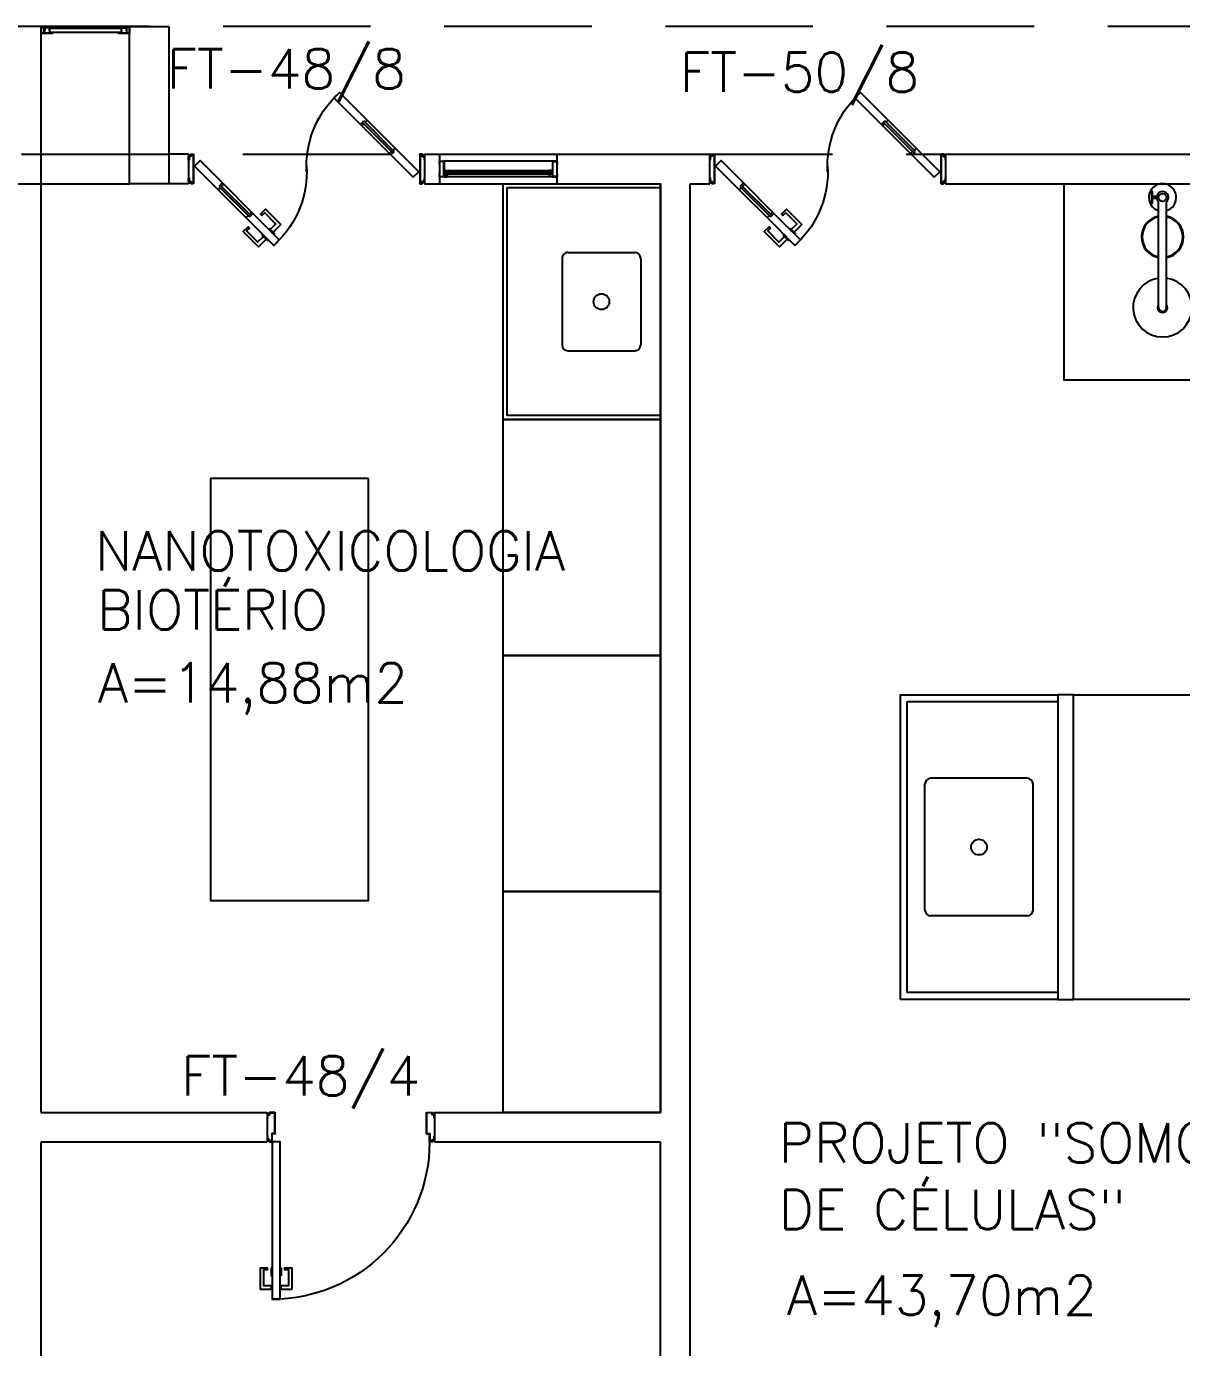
# Model space of a CAD drawing. Header units: millimetres. Extents: x 2128 to 2646, y 1972 to 2207.
# Drawn here: x 2346.74 to 2352.61, y 2102.32 to 2109.04 of the extents above; entities that cross this region are included whole.
import ezdxf

# ---------------------------------------------------------------- set-up
doc = ezdxf.new("R2010")
doc.units = ezdxf.units.MM
doc.linetypes.add('HIDDEN', pattern=[0.375, 0.25, -0.125])
for name, color, linetype in [('A-WC', 2, 'Continuous'), ('AR-ALV', 2, 'Continuous'), ('AR-BANCADAS', 1, 'Continuous'), ('AR-CHUVEIRO', 1, 'Continuous'), ('AR-ESQ', 1, 'Continuous'), ('AR-ESTC', 3, 'Continuous'), ('AR-LAY-OUT-EQUIPAMENTOS', 1, 'Continuous'), ('AR-PEITORIL', 1, 'Continuous'), ('AR-PORTA', 1, 'Continuous'), ('AR-PROJ', 1, 'HIDDEN'), ('BC- VISTA', 1, 'Continuous'), ('BC-CORTE', 14, 'Continuous'), ('BC-CUBA', 1, 'Continuous'), ('COZ1', 1, 'Continuous'), ('DT-ESQ-BAGUETE-C', 1, 'Continuous'), ('DT-ESQ-BAGUETE-V', 1, 'Continuous'), ('DT-ESQ-CHAPA DOBRADA-V', 1, 'Continuous'), ('DT-ESQ-MARCO-V', 1, 'Continuous'), ('DT-ESQ-PERFIL CADEIRA-C', 2, 'Continuous'), ('DT-ESQ-PERFIL CADEIRA-V', 2, 'Continuous'), ('DT-ESQ-PERFIL U-C', 2, 'Continuous'), ('DT-ESQ-VENEZIANA-C', 1, 'Continuous'), ('DT-ESQ-VENEZIANA-V', 1, 'Continuous'), ('DT-ESQ-VIDRO-C', 2, 'Continuous'), ('DT-TXTMOD', 1, 'Continuous'), ('ENDEREÇO', 2, 'Continuous'), ('maçaneta', 1, 'Continuous'), ('mov', 1, 'Continuous'), ('PM-PERFIL U-C', 2, 'Continuous'), ('PM-VIDRO', 2, 'Continuous'), ('pm1', 2, 'Continuous'), ('pm2', 2, 'Continuous'), ('TEXTO', 2, 'Continuous'), ('Área', 2, 'Continuous')]:
    doc.layers.add(name, color=color, linetype=linetype)
doc.styles.add('S10', font='simplex.shx', dxfattribs={"height": 0.1})
doc.styles.add('UNB-100', font='simplex.shx', dxfattribs={"height": 0.2})
doc.styles.add('UNB1-100', font='simplex.shx', dxfattribs={"height": 0.2})

# ---------------------------------------------------------------- blocks, each defined once
blk = doc.blocks.new('BOX')
at = {"color": 1}
for p, q in [((-0.057, -0.1399), (-0.057, -0.1999)), ((-0.053, -0.1399), (-0.053, -0.1999)), ((-0.03, -0.1649), (-0.053, -0.1649)), ((-0.03, -0.1749), (-0.053, -0.1749)), ((-0.02, -0.7299), (-0.02, -0.1922)), ((0.02, -0.7299), (0.02, -0.1922))]:
    blk.add_line(p, q, dxfattribs=at)
blk.add_circle((0, -0.1699), 0.02, dxfattribs=at)
for centre, radius, start, end in [((0, -0.1699), 0.0699, 286.63481, 253.36519), ((-0.055, -0.1399), 0.002, 0, 180), ((-0.055, -0.1999), 0.002, 180, 0), ((0, -0.1699), 0.03, 311.81031, 228.18969), ((0, -0.3708), 0.1072, 100.75318, 259.24682), ((0, -0.3708), 0.1072, 280.75318, 79.24682), ((0, -0.3708), 0.1032, 100.75318, 259.24682), ((0, -0.3708), 0.1032, 280.75318, 79.24682), ((0, -0.7299), 0.15, 97.66226, 82.33774), ((0, -0.7299), 0.025, 143.1301, 36.8699), ((0, -0.7299), 0.02, 180, 0)]:
    blk.add_arc(centre, radius, start, end, dxfattribs=at)
blk = doc.blocks.new('chuvemerg-p')
at = {"layer": 'A-WC', "xscale": 4.000000000000012, "yscale": 4.000000000000012, "zscale": 4.000000000000012, "rotation": 315.0000000000003}
blk.add_blockref('BOX', (0, 0), dxfattribs=at)
blk = doc.blocks.new('chuveiro-emerg')
at = {"layer": 'AR-LAY-OUT-EQUIPAMENTOS'}
blk.add_lwpolyline([(0, 0.5), (1, 0.5), (1, -0.5), (0, -0.5)], close=True, dxfattribs=at)
at = {"layer": 'AR-LAY-OUT-EQUIPAMENTOS', "xscale": 0.250000000000002, "yscale": 0.250000000000002, "zscale": 0.250000000000002, "rotation": 135}
blk.add_blockref('chuvemerg-p', (-0.1, 0), dxfattribs=at)
blk = doc.blocks.new('BCP24')
at = {"layer": 'BC- VISTA'}
blk.add_lwpolyline([(1.55, 0), (1.55, -1.65), (0, -1.65), (0, 0)], close=True, dxfattribs=at)
blk = doc.blocks.new('BCP22')
at = {"layer": 'BC- VISTA'}
for p, q in [((0.035, 0.845), (1.515, 0.845)), ((0.035, 0.08), (0.035, 0.845)), ((1.515, 0.845), (1.515, 0.08))]:
    blk.add_line(p, q, dxfattribs=at)
blk.add_lwpolyline([(0, 0.88), (1.55, 0.88), (1.55, 0.08), (0, 0.08)], close=True, dxfattribs=at)
at = {"layer": 'BC-CORTE'}
blk.add_lwpolyline([(1.55, 0), (1.55, 0.08), (0, 0.08), (0, 0)], close=True, dxfattribs=at)
at = {"layer": 'BC-CUBA'}
for p, q in [((0.455, 0.7555), (1.095, 0.7555)), ((0.425, 0.2355), (0.425, 0.7255)), ((1.125, 0.2355), (1.125, 0.7255)), ((0.455, 0.2055), (1.095, 0.2055))]:
    blk.add_line(p, q, dxfattribs=at)
blk.add_circle((0.775, 0.4805), 0.04, dxfattribs=at)
for centre, start, end in [((0.455, 0.7255), 90, 180), ((1.095, 0.7255), 0, 90), ((0.455, 0.2355), 180, 270), ((1.095, 0.2355), 270, 360)]:
    blk.add_arc(centre, 0.03, start, end, dxfattribs=at)
blk = doc.blocks.new('CUBAbnc-01P')
at = {"layer": 'COZ1'}
for p, q in [((-0.25, -0.4705), (-0.25, -0.1305)), ((-0.22, -0.1005), (0.22, -0.1005)), ((0.25, -0.4705), (0.25, -0.1305)), ((-0.22, -0.5005), (0.22, -0.5005))]:
    blk.add_line(p, q, dxfattribs=at)
blk.add_circle((0, -0.3005), 0.04, dxfattribs=at)
for centre, start, end in [((-0.22, -0.1305), 90, 180), ((0.22, -0.1305), 0, 90), ((-0.22, -0.4705), 180, 270), ((0.22, -0.4705), 270, 0)]:
    blk.add_arc(centre, 0.03, start, end, dxfattribs=at)
blk = doc.blocks.new('BCP01')
at = {"layer": 'BC- VISTA'}
for p, q in [((0, -0.02), (0.78, -0.02)), ((0.78, -0.02), (0.78, -1.18)), ((0.78, -1.18), (0, -1.18))]:
    blk.add_line(p, q, dxfattribs=at)
blk.add_lwpolyline([(0.8, 0), (0.8, -1.2), (0, -1.2), (0, 0)], close=True, dxfattribs=at)
at = {"layer": 'BC-CUBA', "rotation": 90}
blk.add_blockref('CUBAbnc-01P', (0, -0.6), dxfattribs=at)
blk = doc.blocks.new('BCP11')
at = {"layer": 'BC- VISTA'}
blk.add_lwpolyline([(0.8, 0), (0.8, -1.2), (0, -1.2), (0, 0)], close=True, dxfattribs=at)
blk = doc.blocks.new('BCP09')
at = {"layer": 'BC- VISTA'}
blk.add_lwpolyline([(0.8, 0), (0.8, -1.125), (0, -1.125), (0, 0)], close=True, dxfattribs=at)
blk = doc.blocks.new('BCP21')
at = {"layer": 'BC- VISTA'}
blk.add_lwpolyline([(0.8, 0), (0.8, -2.15), (0, -2.15), (0, 0)], close=True, dxfattribs=at)
blk = doc.blocks.new('EF01-P')
at = {"layer": 'DT-ESQ-BAGUETE-C', "ltscale": 0.1}
for points in [[(0.0015, 0.035), (0.015, 0.035), (0.015, 0.0335), (0.0015, 0.0335), (0.0015, 0.005), (0.015, 0.005), (0.015, 0.0035), (0.0015, 0.0035, -0.414214), (0, 0.005), (0, 0.0335, -0.414214)], [(0.4485, 0.035), (0.435, 0.035), (0.435, 0.0335), (0.4485, 0.0335), (0.4485, 0.005), (0.435, 0.005), (0.435, 0.0035), (0.4485, 0.0035, 0.414214), (0.45, 0.005), (0.45, 0.0335, 0.414214)]]:
    blk.add_lwpolyline(points, format="xyb", close=True, dxfattribs=at)
at = {"layer": 'DT-ESQ-PERFIL CADEIRA-C', "ltscale": 0.1}
for points in [[(0.01, 0.0015), (0.01, 0.003), (0.0015, 0.003, 1), (0.0015, 0), (0.015, 0, 0.414214), (0.0165, 0.0015), (0.0165, 0.0335), (0.043, 0.0335)], [(0.043, 0.0065), (0.018, 0.0065), (0.018, 0.0165), (0.0165, 0.0165), (0.0165, 0.0065, 0.414214), (0.018, 0.005), (0.043, 0.005), (0.0565, 0.005, 1), (0.0565, 0.008), (0.043, 0.008), (0.043, 0.02), (0.043, 0.032), (0.0565, 0.032, 1), (0.0565, 0.035), (0.043, 0.035), (0.0165, 0.035, 0.414214), (0.015, 0.0335), (0.015, 0.0015), (0.0015, 0.0015)], [(0.0415, 0.02), (0.0415, 0.032, -0.414214), (0.043, 0.0335), (0.0565, 0.0335)], [(0.0415, 0.02), (0.0415, 0.008, 0.414214), (0.043, 0.0065), (0.0565, 0.0065)], [(0.407, 0.0065), (0.432, 0.0065), (0.432, 0.0165), (0.4335, 0.0165), (0.4335, 0.0065, -0.414214), (0.432, 0.005), (0.407, 0.005), (0.3935, 0.005, -1), (0.3935, 0.008), (0.407, 0.008), (0.407, 0.02), (0.407, 0.032), (0.3935, 0.032, -1), (0.3935, 0.035), (0.407, 0.035), (0.4335, 0.035, -0.414214), (0.435, 0.0335), (0.435, 0.0015), (0.4485, 0.0015)], [(0.4085, 0.02), (0.4085, 0.032, 0.414214), (0.407, 0.0335), (0.3935, 0.0335)], [(0.4085, 0.02), (0.4085, 0.008, -0.414214), (0.407, 0.0065), (0.3935, 0.0065)], [(0.44, 0.0015), (0.44, 0.003), (0.4485, 0.003, -1), (0.4485, 0), (0.435, 0, -0.414214), (0.4335, 0.0015), (0.4335, 0.0335), (0.407, 0.0335)]]:
    blk.add_lwpolyline(points, format="xyb", dxfattribs=at)
at = {"layer": 'DT-ESQ-PERFIL CADEIRA-V', "ltscale": 0.1}
blk.add_line((0.015, 0), (0.435, 0), dxfattribs=at)
at = {"layer": 'DT-ESQ-VENEZIANA-C', "ltscale": 0.1}
for p, q in [((0.043, 0.0105), (0.407, 0.0105)), ((0.043, 0.009), (0.407, 0.009))]:
    blk.add_line(p, q, dxfattribs=at)
at = {"layer": 'DT-ESQ-VENEZIANA-V', "ltscale": 0.1}
blk.add_line((0.043, 0.031), (0.407, 0.031), dxfattribs=at)
blk = doc.blocks.new('EF03A-P')
at = {"layer": 'DT-ESQ-BAGUETE-C', "ltscale": 0.1}
for points in [[(0.039, -0.05), (0.0255, -0.05), (0.0255, -0.0485), (0.039, -0.0485), (0.039, -0.0365), (0.0255, -0.0365), (0.0255, -0.035), (0.039, -0.035, -0.414214), (0.0405, -0.0365), (0.0405, -0.0485, -0.414214)], [(0.561, -0.05), (0.5745, -0.05), (0.5745, -0.0485), (0.561, -0.0485), (0.561, -0.0365), (0.5745, -0.0365), (0.5745, -0.035), (0.561, -0.035, 0.414214), (0.5595, -0.0365), (0.5595, -0.0485, 0.414214)]]:
    blk.add_lwpolyline(points, format="xyb", close=True, dxfattribs=at)
at = {"layer": 'DT-ESQ-BAGUETE-V', "ltscale": 0.1}
blk.add_line((0.561, -0.05), (0.039, -0.05), dxfattribs=at)
at = {"layer": 'DT-ESQ-CHAPA DOBRADA-V', "ltscale": 0.1}
blk.add_line((0.56, -0.067), (0.04, -0.067), dxfattribs=at)
at = {"layer": 'DT-ESQ-MARCO-V', "ltscale": 0.1}
for p, q in [((0.0235, -0.035), (0.5765, -0.035)), ((0.0235, -0.115), (0.5765, -0.115))]:
    blk.add_line(p, q, dxfattribs=at)
at = {"layer": 'DT-ESQ-PERFIL U-C', "ltscale": 0.1}
for points in [[(0.025, -0.0655), (0.025, -0.0655, 0.414214), (0.0235, -0.067), (0.0235, -0.1135), (0.0015, -0.1135), (0.0015, -0.1), (0, -0.1), (0, -0.1135, 0.414214), (0.0015, -0.115), (0.0235, -0.115, 0.414214), (0.025, -0.1135), (0.025, -0.067), (0.04, -0.067, 1), (0.04, -0.064), (0.025, -0.064), (0.025, -0.0365, 0.414214), (0.0235, -0.035), (0.0015, -0.035, 0.414214), (0, -0.0365), (0, -0.05), (0.0015, -0.05), (0.0015, -0.0365), (0.0235, -0.0365), (0.0235, -0.064, 0.414214), (0.025, -0.0655), (0.04, -0.0655)], [(0.575, -0.0655), (0.575, -0.0655, -0.414214), (0.5765, -0.067), (0.5765, -0.1135), (0.5985, -0.1135), (0.5985, -0.1), (0.6, -0.1), (0.6, -0.1135, -0.414214), (0.5985, -0.115), (0.5765, -0.115, -0.414214), (0.575, -0.1135), (0.575, -0.067), (0.56, -0.067, -1), (0.56, -0.064), (0.575, -0.064), (0.575, -0.0365, -0.414214), (0.5765, -0.035), (0.5985, -0.035, -0.414214), (0.6, -0.0365), (0.6, -0.05), (0.5985, -0.05), (0.5985, -0.0365), (0.5765, -0.0365), (0.5765, -0.064, -0.414214), (0.575, -0.0655), (0.56, -0.0655)]]:
    blk.add_lwpolyline(points, format="xyb", dxfattribs=at)
at = {"layer": 'DT-ESQ-VIDRO-C', "ltscale": 0.1}
blk.add_lwpolyline([(0.027, -0.062), (0.027, -0.052), (0.573, -0.052), (0.573, -0.062)], close=True, dxfattribs=at)
at = {"layer": 'DT-TXTMOD', "ltscale": 0.1, "style": 'S10', "flags": 3}
blk.add_attdef('EF03A', (0.05, 0), '', height=0.1, dxfattribs=at)
blk = doc.blocks.new('PM7B')
at = {"layer": 'maçaneta'}
for points in [[(0.7317, -0.2081), (0.7706, -0.247), (0.7848, -0.2329), (0.7576, -0.2056, -0.414214), (0.7576, -0.2035), (0.8131, -0.148), (0.8272, -0.1622), (0.8343, -0.1551), (0.8095, -0.1303)], [(0.806, -0.2824), (0.8449, -0.3213), (0.9227, -0.2435), (0.8979, -0.2187), (0.8908, -0.2258), (0.905, -0.2399), (0.8495, -0.2954, -0.414214), (0.8474, -0.2954), (0.8201, -0.2682)], [(0.8449, -0.3213), (0.806, -0.2824), (0.8201, -0.2682), (0.8474, -0.2954, 0.414214), (0.8495, -0.2954), (0.905, -0.2399), (0.8908, -0.2258), (0.8979, -0.2187), (0.9227, -0.2435)]]:
    blk.add_lwpolyline(points, format="xyb", close=True, dxfattribs=at)
for points in [[(0.7918, -0.2258), (0.7636, -0.2541), (0.7671, -0.2576), (0.7954, -0.2293)], [(0.7918, -0.2258), (0.7636, -0.2541), (0.7671, -0.2576), (0.7954, -0.2293)], [(0.8272, -0.2612), (0.7989, -0.2894), (0.7954, -0.2859), (0.8237, -0.2576)], [(0.8272, -0.2612), (0.7989, -0.2894), (0.7954, -0.2859), (0.8237, -0.2576)]]:
    blk.add_lwpolyline(points, close=True, dxfattribs=at)
at = {"layer": 'mov'}
for centre, start, end in [((0.0994, 0.0888), 356.80287, 46.39924), ((1.1006, 0.0612), 176.80287, 226.39924)]:
    blk.add_arc(centre, 0.5014, start, end, dxfattribs=at)
at = {"layer": 'PM-PERFIL U-C'}
for p, q in [((0, 0.12), (0, 0.1385)), ((0.0015, 0.14), (0.01, 0.14)), ((0.0105, 0.138), (0.002, 0.138)), ((0.002, 0.138), (0.002, 0.12)), ((0.01, 0.14), (0.01, 0.1485)), ((0.0115, 0.15), (0.0235, 0.15)), ((0.023, 0.148), (0.012, 0.148)), ((0.012, 0.148), (0.012, 0.1395)), ((0.023, 0.148), (0.023, 0.002)), ((0.025, 0.1485), (0.025, 0.0015)), ((1.175, 0.1485), (1.175, 0.0015)), ((1.1885, 0.15), (1.1765, 0.15)), ((1.177, 0.148), (1.188, 0.148)), ((1.177, 0.148), (1.177, 0.002)), ((1.188, 0.148), (1.188, 0.1395)), ((1.1895, 0.138), (1.198, 0.138)), ((1.19, 0.14), (1.19, 0.1485)), ((1.1985, 0.14), (1.19, 0.14)), ((1.198, 0.138), (1.198, 0.12)), ((1.2, 0.12), (1.2, 0.1385)), ((0.002, 0.12), (0, 0.12)), ((1.198, 0.12), (1.2, 0.12)), ((0, 0.0115), (0, 0.03)), ((0, 0.03), (0.002, 0.03)), ((0.01, 0.01), (0.0015, 0.01)), ((0.002, 0.03), (0.002, 0.012)), ((0.002, 0.012), (0.0105, 0.012)), ((0.01, 0.0015), (0.01, 0.01)), ((0.0235, 0), (0.0115, 0)), ((0.012, 0.0105), (0.012, 0.002)), ((0.012, 0.002), (0.023, 0.002)), ((1.1765, 0), (1.1885, 0)), ((1.188, 0.002), (1.177, 0.002)), ((1.188, 0.0105), (1.188, 0.002)), ((1.198, 0.012), (1.1895, 0.012)), ((1.19, 0.01), (1.1985, 0.01)), ((1.19, 0.0015), (1.19, 0.01)), ((1.198, 0.03), (1.198, 0.012)), ((1.2, 0.03), (1.198, 0.03)), ((1.2, 0.0115), (1.2, 0.03))]:
    blk.add_line(p, q, dxfattribs=at)
for centre, start, end in [((0.0015, 0.1385), 90, 180), ((0.0115, 0.1485), 90, 180), ((0.0105, 0.1395), 270, 0), ((0.0235, 0.1485), 0, 90), ((1.1765, 0.1485), 90, 180), ((1.1895, 0.1395), 180, 270), ((1.1885, 0.1485), 0, 90), ((1.1985, 0.1385), 0, 90), ((0.0015, 0.0115), 180, 270), ((0.0115, 0.0015), 180, 270), ((0.0105, 0.0105), 0, 90), ((0.0235, 0.0015), 269.93864, 0), ((1.1765, 0.0015), 180, 270.06136), ((1.1895, 0.0105), 90, 180), ((1.1885, 0.0015), 270, 0), ((1.1985, 0.0115), 270, 0)]:
    blk.add_arc(centre, 0.0015, start, end, dxfattribs=at)
at = {"layer": 'PM-VIDRO'}
for p, q in [((0.1607, 0.1707), (0.3021, 0.3122)), ((0.3092, 0.3051), (0.1677, 0.1637)), ((0.8908, -0.1551), (1.0323, -0.0137)), ((1.0393, -0.0207), (0.8979, -0.1622))]:
    blk.add_line(p, q, dxfattribs=at)
at = {"layer": 'pm1'}
for p, q in [((0.3021, 0.3122), (0.2915, 0.3228)), ((0.3021, 0.3122), (0.3092, 0.3192)), ((0.3268, 0.3016), (0.3092, 0.3192)), ((0.3162, 0.3122), (0.3092, 0.3051)), ((0.3198, 0.2945), (0.3092, 0.3051)), ((0.3268, 0.3016), (0.3198, 0.2945)), ((0.0296, 0.0609), (0.1501, 0.1813)), ((0.1783, 0.1531), (0.0579, 0.0326)), ((0.1501, 0.1813), (0.1607, 0.1707)), ((0.1536, 0.1637), (0.1607, 0.1707)), ((0.1713, 0.146), (0.1536, 0.1637)), ((0.1677, 0.1637), (0.1607, 0.1566)), ((0.1677, 0.1637), (0.1783, 0.1531)), ((0.1783, 0.1531), (0.1713, 0.146)), ((0.0579, 0.0326), (0.0296, 0.0609)), ((1.0217, -0.0031), (1.0287, 0.004)), ((1.0287, 0.004), (1.0464, -0.0137)), ((1.0323, -0.0137), (1.0393, -0.0066)), ((1.0464, -0.0137), (1.0393, -0.0207)), ((0.8732, -0.1516), (0.8802, -0.1445)), ((0.8732, -0.1516), (0.8908, -0.1692)), ((0.8802, -0.1445), (0.8908, -0.1551)), ((0.8838, -0.1622), (0.8908, -0.1551)), ((0.8979, -0.1622), (0.8908, -0.1692)), ((0.8979, -0.1622), (0.9085, -0.1728))]:
    blk.add_line(p, q, dxfattribs=at)
for points in [[(0.2915, 0.3228), (0.4329, 0.4642), (0.4612, 0.4359), (0.3198, 0.2945)], [(1.0323, -0.0137), (1.0217, -0.0031), (1.1421, 0.1174), (1.1704, 0.0891), (1.0499, -0.0313), (1.0393, -0.0207)], [(0.9085, -0.1728), (0.7671, -0.3142), (0.7388, -0.2859), (0.8732, -0.1516)]]:
    blk.add_lwpolyline(points, dxfattribs=at)
at = {"layer": 'pm2', "color": 1}
for p, q in [((0.1501, 0.1813), (0.2915, 0.3228)), ((0.3198, 0.2945), (0.1783, 0.1531)), ((0.8802, -0.1445), (1.0217, -0.0031)), ((1.0499, -0.0313), (0.9085, -0.1728))]:
    blk.add_line(p, q, dxfattribs=at)
blk = doc.blocks.new('PM3')
at = {"layer": 'maçaneta'}
for points in [[(0.02, 0.825), (-0.035, 0.825), (-0.035, 0.715), (0, 0.715), (0, 0.725), (-0.02, 0.725), (-0.02, 0.8035, -0.414214), (-0.0185, 0.805), (0.02, 0.805)], [(0.125, 0.825), (0.07, 0.825), (0.07, 0.805), (0.1085, 0.805, -0.414214), (0.11, 0.8035), (0.11, 0.725), (0.09, 0.725), (0.09, 0.715), (0.125, 0.715)]]:
    blk.add_lwpolyline(points, format="xyb", close=True, dxfattribs=at)
for points in [[(0.02, 0.715), (0.02, 0.755), (0.025, 0.755), (0.025, 0.715)], [(0.07, 0.715), (0.07, 0.755), (0.065, 0.755), (0.065, 0.715)]]:
    blk.add_lwpolyline(points, close=True, dxfattribs=at)
at = {"layer": 'mov'}
blk.add_arc((0.025, 0.075), 0.8, 0, 90, dxfattribs=at)
at = {"layer": 'PM-PERFIL U-C'}
for p, q in [((0.01, 0.065), (0.01, 0.0735)), ((0.0115, 0.075), (0.0235, 0.075)), ((0.012, 0.073), (0.012, 0.0645)), ((0.023, 0.073), (0.012, 0.073)), ((0.023, 0.0335), (0.023, 0.073)), ((0.025, 0.0735), (0.025, 0.034)), ((0.825, 0.0735), (0.825, 0.034)), ((0.8385, 0.075), (0.8265, 0.075)), ((0.827, 0.073), (0.838, 0.073)), ((0.827, 0.0335), (0.827, 0.073)), ((0.838, 0.073), (0.838, 0.0645)), ((0.84, 0.065), (0.84, 0.0735)), ((0, 0.045), (0, 0.0635)), ((0.002, 0.045), (0, 0.045)), ((0.0015, 0.065), (0.01, 0.065)), ((0.002, 0.063), (0.002, 0.045)), ((0.0105, 0.063), (0.002, 0.063)), ((0.038, 0.032), (0.0245, 0.032)), ((0.0385, 0.034), (0.025, 0.034)), ((0.038, 0.032), (0.038, -0.073)), ((0.04, 0.0325), (0.04, -0.0735)), ((0.81, 0.0325), (0.81, -0.0735)), ((0.8115, 0.034), (0.825, 0.034)), ((0.812, 0.032), (0.8255, 0.032)), ((0.812, 0.032), (0.812, -0.073)), ((0.8395, 0.063), (0.848, 0.063)), ((0.8485, 0.065), (0.84, 0.065)), ((0.848, 0.063), (0.848, 0.045)), ((0.848, 0.045), (0.85, 0.045)), ((0.85, 0.045), (0.85, 0.0635)), ((0, -0.045), (0.002, -0.045)), ((0, -0.0635), (0, -0.045)), ((0.01, -0.065), (0.0015, -0.065)), ((0.002, -0.045), (0.002, -0.063)), ((0.002, -0.063), (0.0105, -0.063)), ((0.01, -0.0735), (0.01, -0.065)), ((0.012, -0.0645), (0.012, -0.073)), ((0.838, -0.0645), (0.838, -0.073)), ((0.848, -0.063), (0.8395, -0.063)), ((0.84, -0.0735), (0.84, -0.065)), ((0.84, -0.065), (0.8485, -0.065)), ((0.85, -0.045), (0.848, -0.045)), ((0.848, -0.045), (0.848, -0.063)), ((0.85, -0.0635), (0.85, -0.045)), ((0.0385, -0.075), (0.0115, -0.075)), ((0.012, -0.073), (0.038, -0.073)), ((0.8115, -0.075), (0.8385, -0.075)), ((0.838, -0.073), (0.812, -0.073))]:
    blk.add_line(p, q, dxfattribs=at)
for centre, start, end in [((0.0115, 0.0735), 90, 180), ((0.0235, 0.0735), 360, 90), ((0.8265, 0.0735), 90, 180), ((0.8385, 0.0735), 0, 90), ((0.0015, 0.0635), 90, 180), ((0.0105, 0.0645), 270, 0), ((0.0245, 0.0335), 180, 270), ((0.0385, 0.0325), 0, 90), ((0.8115, 0.0325), 90, 180), ((0.8255, 0.0335), 270, 0), ((0.8395, 0.0645), 180, 270), ((0.8485, 0.0635), 0, 90), ((0.0015, -0.0635), 180, 270), ((0.0105, -0.0645), 0, 90), ((0.8395, -0.0645), 90, 180), ((0.8485, -0.0635), 270, 0), ((0.0115, -0.0735), 180, 270), ((0.0385, -0.0735), 269.93864, 0), ((0.8115, -0.0735), 180, 270.06136), ((0.8385, -0.0735), 270, 0)]:
    blk.add_arc(centre, 0.0015, start, end, dxfattribs=at)
at = {"layer": 'pm1'}
blk.add_lwpolyline([(0.065, 0.875), (0.065, 0.075), (0.025, 0.075), (0.025, 0.875)], close=True, dxfattribs=at)

msp = doc.modelspace()

# ---------------------------------------------------------------- linework, layer by layer
at = {"layer": 'AR-ALV'}
for p, q in [((2346.8115, 2108.3901), (2347.2615, 2108.3901)), ((2347.5615, 2108.3901), (2347.4615, 2108.3901)), ((2347.5615, 2108.3901), (2347.5615, 2108.2401)), ((2348.7615, 2108.3901), (2348.8365, 2108.3901)), ((2348.7615, 2108.3901), (2348.7615, 2108.2401)), ((2348.8365, 2108.3901), (2348.8365, 2108.2401)), ((2349.4365, 2108.2401), (2349.4365, 2108.3901)), ((2349.4365, 2108.3901), (2350.2115, 2108.3901)), ((2350.2115, 2108.2401), (2350.2115, 2108.3901)), ((2351.4115, 2108.3901), (2352.6115, 2108.3901)), ((2351.4115, 2108.3901), (2351.4115, 2108.2401)), ((2346.8115, 2103.5151), (2346.8115, 2108.2401)), ((2346.8115, 2108.2401), (2347.2615, 2108.2401)), ((2347.5615, 2108.2401), (2347.4615, 2108.2401)), ((2348.7615, 2108.2401), (2348.8365, 2108.2401)), ((2349.4365, 2108.2401), (2349.9615, 2108.2401)), ((2349.9615, 2103.5151), (2349.9615, 2108.2401)), ((2350.1115, 2099.9151), (2350.1115, 2108.2401)), ((2350.1115, 2108.2401), (2350.2115, 2108.2401)), ((2351.4115, 2108.2401), (2352.6115, 2108.2401)), ((2346.8115, 2103.5151), (2347.9615, 2103.5151)), ((2347.9615, 2103.5151), (2347.9615, 2103.3651)), ((2348.8115, 2103.5151), (2349.9615, 2103.5151)), ((2348.8115, 2103.5151), (2348.8115, 2103.3651)), ((2346.8115, 2099.9151), (2346.8115, 2103.3651)), ((2346.8115, 2103.3651), (2347.9615, 2103.3651)), ((2348.8115, 2103.3651), (2349.9615, 2103.3651)), ((2349.9615, 2099.9151), (2349.9615, 2103.3651))]:
    msp.add_line(p, q, dxfattribs=at)
at = {"layer": 'AR-ESTC'}
for p, q in [((2346.8115, 2109.0401), (2346.6115, 2109.0401)), ((2346.8115, 2108.2401), (2346.8115, 2109.0401)), ((2347.2615, 2109.0401), (2347.4615, 2109.0401)), ((2347.2615, 2108.2401), (2347.2615, 2109.0401)), ((2347.4615, 2109.0401), (2347.4615, 2108.2401)), ((2346.6115, 2108.2401), (2346.8115, 2108.2401)), ((2347.4615, 2108.2401), (2347.2615, 2108.2401))]:
    msp.add_line(p, q, dxfattribs=at)
at = {"layer": 'AR-PEITORIL'}
for p, q in [((2348.8365, 2108.3901), (2349.4365, 2108.3901)), ((2348.8365, 2108.2401), (2349.4365, 2108.2401))]:
    msp.add_line(p, q, dxfattribs=at)
at = {"layer": 'AR-PROJ', "ltscale": 3}
for p, q in [((2358.6115, 2109.0401), (2299.4615, 2109.0401)), ((2299.4615, 2108.3901), (2358.6115, 2108.3901))]:
    msp.add_line(p, q, dxfattribs=at)

# ---------------------------------------------------------------- block references
at = {"layer": 'AR-BANCADAS'}
for name, p, rotation in [('BCP01', (2349.9615, 2107.0401), 180), ('BCP22', (2352.0615, 2104.0901), 90), ('BCP24', (2352.0615, 2104.0901), 90)]:
    msp.add_blockref(name, p, dxfattribs=dict(at, rotation=rotation))
for name, p in [('BCP11', (2349.1615, 2107.0401)), ('BCP21', (2347.6748, 2106.7415)), ('BCP11', (2349.1615, 2105.8401)), ('BCP09', (2349.1615, 2104.6401))]:
    msp.add_blockref(name, p, dxfattribs=at)
at = {"layer": 'AR-CHUVEIRO'}
for p, rotation in [((2352.5147, 2108.2401), 270), ((2346.6615, 2107.7401), 180)]:
    msp.add_blockref('chuveiro-emerg', p, dxfattribs=dict(at, rotation=rotation))
at = {"layer": 'AR-ESQ', "rotation": 180}
for name, p in [('EF01-P', (2347.2615, 2109.0401)), ('EF03A-P', (2349.4365, 2108.2401))]:
    msp.add_blockref(name, p, dxfattribs=at)
at = {"layer": 'AR-PORTA', "xscale": -1}
for p in [(2348.7615, 2108.2401), (2351.4115, 2108.2401)]:
    msp.add_blockref('PM7B', p, dxfattribs=at)
at = {"layer": 'AR-PORTA', "xscale": -1, "rotation": 180}
msp.add_blockref('PM3', (2347.9615, 2103.4401), dxfattribs=at)

# ---------------------------------------------------------------- texts
at = {"layer": 'ENDEREÇO', "style": 'UNB1-100'}
for s, p in [('FT-48/8', (2347.4495, 2108.7247)), ('FT-50/8', (2350.0593, 2108.7076)), ('FT-48/4', (2347.5225, 2103.6024))]:
    msp.add_text(s, height=0.2, dxfattribs=at).set_placement(p)
at = {"layer": 'TEXTO', "style": 'UNB-100'}
for s, p in [('NANOTOXICOLOGIA', (2347.0857, 2106.2716)), ('BIOTÉRIO', (2347.0963, 2105.9722)), ('PROJETO "SOMOS FEITOS', (2350.5621, 2103.2605)), ('DE CÉLULAS"', (2350.5621, 2102.9211))]:
    msp.add_text(s, height=0.2, dxfattribs=at).set_placement(p)
at = {"layer": 'Área', "style": 'UNB-100'}
for s, p in [('A=14,88m2', (2347.0998, 2105.6012)), ('A=43,70m2', (2350.6043, 2102.4854))]:
    msp.add_text(s, height=0.2, dxfattribs=at).set_placement(p)

doc.saveas('drawing.dxf')
